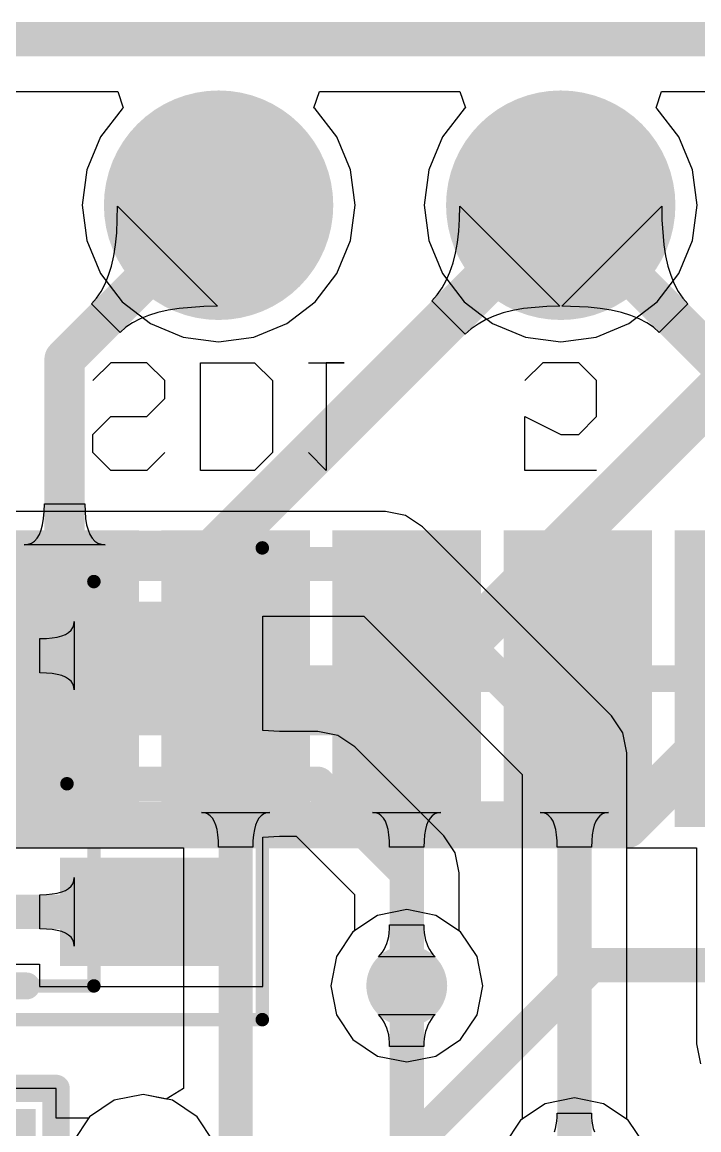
# Model space of a CAD drawing. Header units: millimetres. Extents: x 2.44 to 5.37, y 2.91 to 4.14.
# Drawn here: x 4.2526 to 4.4504, y 3.6799 to 4.0035 of the extents above; entities that cross this region are included whole.
import ezdxf

# ---------------------------------------------------------------- set-up
doc = ezdxf.new("R2010")
doc.units = ezdxf.units.MM
doc.header["$MEASUREMENT"] = 0
for name, color, linetype in [('BottomLayer', 5, 'Continuous'), ('BottomOverlay', 54, 'Continuous'), ('BottomPaste', 16, 'Continuous'), ('BottomSolder', 6, 'Continuous'), ('KeepOutLayer', 6, 'Continuous'), ('Mechanical13', 56, 'Continuous'), ('Mechanical15', 56, 'Continuous'), ('MidLayer1', 16, 'Continuous'), ('MidLayer2', 76, 'Continuous'), ('MultiLayer', 9, 'Continuous'), ('PadHoleLayer', 156, 'Continuous'), ('TopLayer', 1, 'Continuous'), ('TopOverlay', 2, 'Continuous'), ('TopPaste', 8, 'Continuous'), ('TopSolder', 216, 'Continuous'), ('ViaHoleLayer', 16, 'Continuous')]:
    doc.layers.add(name, color=color, linetype=linetype)

# ---------------------------------------------------------------- blocks, each defined once
blk = doc.blocks.new('HDR1X12_19')
at = {"layer": 'BottomLayer', "const_width": 0.02953}
for points in [[(0.68524, 0, 1), (0.71476, 0, 1)], [(0.78524, 0, 1), (0.81476, 0, 1)]]:
    blk.add_lwpolyline(points, format="xyb", close=True, dxfattribs=at)
at = {"layer": 'BottomSolder', "const_width": 0.03353}
for points in [[(0.68324, 0, 1), (0.71676, 0, 1)], [(0.78324, 0, 1), (0.81676, 0, 1)]]:
    blk.add_lwpolyline(points, format="xyb", close=True, dxfattribs=at)
at = {"layer": 'MidLayer1', "const_width": 0.02953}
for points in [[(0.68524, 0, 1), (0.71476, 0, 1)], [(0.78524, 0, 1), (0.81476, 0, 1)]]:
    blk.add_lwpolyline(points, format="xyb", close=True, dxfattribs=at)
at = {"layer": 'MidLayer2', "const_width": 0.02953}
for points in [[(0.68524, 0, 1), (0.71476, 0, 1)], [(0.78524, 0, 1), (0.81476, 0, 1)]]:
    blk.add_lwpolyline(points, format="xyb", close=True, dxfattribs=at)
at = {"layer": 'MultiLayer', "const_width": 0.02953}
for points in [[(0.68524, 0, 1), (0.71476, 0, 1)], [(0.78524, 0, 1), (0.81476, 0, 1)]]:
    blk.add_lwpolyline(points, format="xyb", close=True, dxfattribs=at)
at = {"layer": 'PadHoleLayer', "const_width": 0.01772}
for points in [[(0.69114, 0, 1), (0.70886, 0, 1)], [(0.79114, 0, 1), (0.80886, 0, 1)]]:
    blk.add_lwpolyline(points, format="xyb", close=True, dxfattribs=at)
at = {"layer": 'TopLayer', "const_width": 0.02953}
for points in [[(0.68524, 0, 1), (0.71476, 0, 1)], [(0.78524, 0, 1), (0.81476, 0, 1)]]:
    blk.add_lwpolyline(points, format="xyb", close=True, dxfattribs=at)
at = {"layer": 'TopSolder', "const_width": 0.03353}
for points in [[(0.68324, 0, 1), (0.71676, 0, 1)], [(0.78324, 0, 1), (0.81676, 0, 1)]]:
    blk.add_lwpolyline(points, format="xyb", close=True, dxfattribs=at)
blk = doc.blocks.new('R0603_25')
at = {"layer": 'TopLayer'}
for points in [[(-0.0425, -0.015), (-0.0125, -0.015), (-0.0425, 0.015), (-0.0125, 0.015)], [(0.0125, -0.015), (0.0425, -0.015), (0.0125, 0.015), (0.0425, 0.015)]]:
    blk.add_solid(points, dxfattribs=at)
at = {"layer": 'TopOverlay', "const_width": 0.008}
for points in [[(-0.0525, 0.025), (0.0525, 0.025)], [(-0.0525, -0.025), (-0.0525, 0.025)], [(0.0525, -0.025), (0.0525, 0.025)], [(-0.0525, -0.025), (0.0525, -0.025)]]:
    blk.add_lwpolyline(points, dxfattribs=at)
at = {"layer": 'TopOverlay', "const_width": 0.004}
for points in [[(-0.0545, 0.025, 1), (-0.0505, 0.025, 1)], [(-0.0545, 0.025, 1), (-0.0505, 0.025, 1)], [(0.0505, 0.025, 1), (0.0545, 0.025, 1)], [(0.0505, 0.025, 1), (0.0545, 0.025, 1)], [(-0.0545, -0.025, 1), (-0.0505, -0.025, 1)], [(-0.0545, -0.025, 1), (-0.0505, -0.025, 1)], [(0.0505, -0.025, 1), (0.0545, -0.025, 1)], [(0.0505, -0.025, 1), (0.0545, -0.025, 1)]]:
    blk.add_lwpolyline(points, format="xyb", close=True, dxfattribs=at)
at = {"layer": 'TopPaste'}
for points in [[(-0.0425, -0.015), (-0.0125, -0.015), (-0.0425, 0.015), (-0.0125, 0.015)], [(0.0125, -0.015), (0.0425, -0.015), (0.0125, 0.015), (0.0425, 0.015)]]:
    blk.add_solid(points, dxfattribs=at)
at = {"layer": 'TopSolder'}
for points in [[(-0.0465, -0.019), (-0.0085, -0.019), (-0.0465, 0.019), (-0.0085, 0.019)], [(0.0085, -0.019), (0.0465, -0.019), (0.0085, 0.019), (0.0465, 0.019)]]:
    blk.add_solid(points, dxfattribs=at)
blk = doc.blocks.new('_8050_41')
at = {"layer": 'Mechanical13', "const_width": 0.00394}
for points in [[(0.03056, 0.05606), (-0.02456, 0.05606)], [(-0.02456, 0.05606), (-0.02456, -0.06206)], [(0.03056, 0.05606), (0.03056, -0.06206)], [(0.03056, -0.06206), (-0.02456, -0.06206)]]:
    blk.add_lwpolyline(points, dxfattribs=at)
at = {"layer": 'Mechanical13', "const_width": 0.00197}
for points in [[(-0.02554, 0.05606, 1), (-0.02357, 0.05606, 1)], [(-0.02554, 0.05606, 1), (-0.02357, 0.05606, 1)], [(0.02957, 0.05606, 1), (0.03154, 0.05606, 1)], [(0.02957, 0.05606, 1), (0.03154, 0.05606, 1)], [(-0.02554, -0.06206, 1), (-0.02357, -0.06206, 1)], [(-0.02554, -0.06206, 1), (-0.02357, -0.06206, 1)], [(0.02957, -0.06206, 1), (0.03154, -0.06206, 1)], [(0.02957, -0.06206, 1), (0.03154, -0.06206, 1)]]:
    blk.add_lwpolyline(points, format="xyb", close=True, dxfattribs=at)
at = {"layer": 'Mechanical15', "const_width": 0.00394}
for points in [[(0.07977, 0.0659), (-0.07377, 0.0659)], [(-0.07377, 0.0659), (-0.07377, -0.0719)], [(0.07977, 0.0659), (0.07977, -0.0719)], [(0.003, 0.01669), (0.003, -0.02269)], [(0.02269, -0.003), (-0.01668, -0.003)], [(0.07977, -0.0719), (-0.07377, -0.0719)]]:
    blk.add_lwpolyline(points, dxfattribs=at)
at = {"layer": 'Mechanical15', "const_width": 0.00197}
for points in [[(-0.07476, 0.0659, 1), (-0.07279, 0.0659, 1)], [(-0.07476, 0.0659, 1), (-0.07279, 0.0659, 1)], [(0.07879, 0.0659, 1), (0.08076, 0.0659, 1)], [(0.07879, 0.0659, 1), (0.08076, 0.0659, 1)], [(0.00202, 0.01669, 1), (0.00398, 0.01669, 1)], [(-0.01767, -0.003, 1), (-0.0157, -0.003, 1)], [(0.0217, -0.003, 1), (0.02367, -0.003, 1)], [(0.00202, -0.02269, 1), (0.00398, -0.02269, 1)], [(-0.07476, -0.0719, 1), (-0.07279, -0.0719, 1)], [(-0.07476, -0.0719, 1), (-0.07279, -0.0719, 1)], [(0.07879, -0.0719, 1), (0.08076, -0.0719, 1)], [(0.07879, -0.0719, 1), (0.08076, -0.0719, 1)]]:
    blk.add_lwpolyline(points, format="xyb", close=True, dxfattribs=at)
at = {"layer": 'TopLayer'}
for points in [[(-0.01865, 0.02259), (-0.01865, 0.04621), (-0.06393, 0.02259), (-0.06393, 0.04621)], [(0.06993, -0.01481), (0.06993, 0.00881), (0.02465, -0.01481), (0.02465, 0.00881)], [(-0.01865, -0.05221), (-0.01865, -0.02859), (-0.06393, -0.05221), (-0.06393, -0.02859)]]:
    blk.add_solid(points, dxfattribs=at)
at = {"layer": 'TopOverlay', "const_width": 0.00787}
for points in [[(0.03056, 0.05606), (-0.00487, 0.05606)], [(0.03056, 0.05606), (0.03056, 0.02456)], [(0.03056, -0.03056), (0.03056, -0.06206)], [(0.03056, -0.06206), (-0.00487, -0.06206)]]:
    blk.add_lwpolyline(points, dxfattribs=at)
at = {"layer": 'TopOverlay'}
for points, const_width in [([(-0.00684, 0.05606, 1), (-0.00291, 0.05606, 1)], 0.00394), ([(0.02859, 0.05606, 1), (0.03253, 0.05606, 1)], 0.00394), ([(0.02859, 0.05606, 1), (0.03253, 0.05606, 1)], 0.00394), ([(0.06107, 0.03046, 1), (0.05123, 0.03046, 1)], 0.00984), ([(0.04877, 0.03046, 1), (0.05369, 0.03046, 1)], 0.00492), ([(0.05861, 0.03046, 1), (0.06353, 0.03046, 1)], 0.00492), ([(0.02859, 0.02456, 1), (0.03253, 0.02456, 1)], 0.00394), ([(0.02859, -0.03056, 1), (0.03253, -0.03056, 1)], 0.00394), ([(-0.00684, -0.06206, 1), (-0.00291, -0.06206, 1)], 0.00394), ([(0.02859, -0.06206, 1), (0.03253, -0.06206, 1)], 0.00394), ([(0.02859, -0.06206, 1), (0.03253, -0.06206, 1)], 0.00394)]:
    blk.add_lwpolyline(points, format="xyb", close=True, dxfattribs=dict(at, const_width=const_width))
at = {"layer": 'TopPaste'}
for points in [[(-0.01865, 0.02259), (-0.01865, 0.04621), (-0.06393, 0.02259), (-0.06393, 0.04621)], [(0.06993, -0.01481), (0.06993, 0.00881), (0.02465, -0.01481), (0.02465, 0.00881)], [(-0.01865, -0.05221), (-0.01865, -0.02859), (-0.06393, -0.05221), (-0.06393, -0.02859)]]:
    blk.add_solid(points, dxfattribs=at)
at = {"layer": 'TopSolder'}
for points in [[(-0.01465, 0.01859), (-0.01465, 0.05021), (-0.06793, 0.01859), (-0.06793, 0.05021)], [(0.07393, -0.01881), (0.07393, 0.01281), (0.02065, -0.01881), (0.02065, 0.01281)], [(-0.01465, -0.05621), (-0.01465, -0.02459), (-0.06793, -0.05621), (-0.06793, -0.02459)]]:
    blk.add_solid(points, dxfattribs=at)
blk = doc.blocks.new('ESP32_WROVER_B_50')
at = {"layer": 'BottomLayer'}
for points in [[(0.66929, -0.11772), (0.74803, -0.11772), (0.66929, -0.08228), (0.74803, -0.08228)], [(0.66929, -0.16772), (0.74803, -0.16772), (0.66929, -0.13228), (0.74803, -0.13228)], [(0.66929, -0.21772), (0.74803, -0.21772), (0.66929, -0.18228), (0.74803, -0.18228)], [(0.66929, -0.26772), (0.74803, -0.26772), (0.66929, -0.23228), (0.74803, -0.23228)], [(0.66929, -0.31772), (0.74803, -0.31772), (0.66929, -0.28228), (0.74803, -0.28228)]]:
    blk.add_solid(points, dxfattribs=at)
at = {"layer": 'BottomOverlay', "const_width": 0.00787}
blk.add_lwpolyline([(0.70866, 0.04331), (0.70866, -1.19488)], dxfattribs=at)
at = {"layer": 'BottomPaste'}
for points in [[(0.66929, -0.11772), (0.74803, -0.11772), (0.66929, -0.08228), (0.74803, -0.08228)], [(0.66929, -0.16772), (0.74803, -0.16772), (0.66929, -0.13228), (0.74803, -0.13228)], [(0.66929, -0.21772), (0.74803, -0.21772), (0.66929, -0.18228), (0.74803, -0.18228)], [(0.66929, -0.26772), (0.74803, -0.26772), (0.66929, -0.23228), (0.74803, -0.23228)], [(0.66929, -0.31772), (0.74803, -0.31772), (0.66929, -0.28228), (0.74803, -0.28228)]]:
    blk.add_solid(points, dxfattribs=at)
at = {"layer": 'BottomSolder'}
for points in [[(0.66529, -0.12172), (0.75203, -0.12172), (0.66529, -0.07828), (0.75203, -0.07828)], [(0.66529, -0.17172), (0.75203, -0.17172), (0.66529, -0.12828), (0.75203, -0.12828)], [(0.66529, -0.22172), (0.75203, -0.22172), (0.66529, -0.17828), (0.75203, -0.17828)], [(0.66529, -0.27172), (0.75203, -0.27172), (0.66529, -0.22828), (0.75203, -0.22828)], [(0.66529, -0.32172), (0.75203, -0.32172), (0.66529, -0.27828), (0.75203, -0.27828)]]:
    blk.add_solid(points, dxfattribs=at)

msp = doc.modelspace()

# ---------------------------------------------------------------- linework, layer by layer
at = {"layer": 'BottomLayer'}
for p, q in [((4.28023, 3.94195), (4.28047, 3.9497)), ((4.28047, 3.9497), (4.3097, 3.92047)), ((4.4103, 3.92047), (4.43953, 3.9497)), ((4.43953, 3.9497), (4.43957, 3.9457)), ((4.43957, 3.9457), (4.44013, 3.93846)), ((4.27987, 3.93846), (4.28023, 3.94195)), ((4.27935, 3.93522), (4.27987, 3.93846)), ((4.44013, 3.93846), (4.44065, 3.93522)), ((4.27867, 3.93224), (4.27935, 3.93522)), ((4.44065, 3.93522), (4.44133, 3.93224)), ((4.27782, 3.92952), (4.27867, 3.93224)), ((4.44133, 3.93224), (4.44218, 3.92952)), ((4.27682, 3.92705), (4.27782, 3.92952)), ((4.44218, 3.92952), (4.44318, 3.92705)), ((4.27565, 3.92484), (4.27682, 3.92705)), ((4.44318, 3.92705), (4.44435, 3.92484)), ((4.27284, 3.92119), (4.27433, 3.92289)), ((4.27433, 3.92289), (4.27565, 3.92484)), ((4.44435, 3.92484), (4.44567, 3.92289)), ((4.44567, 3.92289), (4.44716, 3.92119)), ((4.28119, 3.91284), (4.27284, 3.92119)), ((4.29224, 3.91867), (4.28952, 3.91782)), ((4.29522, 3.91935), (4.29224, 3.91867)), ((4.29846, 3.91987), (4.29522, 3.91935)), ((4.3057, 3.92043), (4.29846, 3.91987)), ((4.3097, 3.92047), (4.3057, 3.92043)), ((4.41805, 3.92023), (4.4103, 3.92047)), ((4.42154, 3.91987), (4.41805, 3.92023)), ((4.42478, 3.91935), (4.42154, 3.91987)), ((4.42776, 3.91867), (4.42478, 3.91935)), ((4.43048, 3.91782), (4.42776, 3.91867)), ((4.44716, 3.92119), (4.43881, 3.91284)), ((4.28484, 3.91565), (4.28289, 3.91433)), ((4.28705, 3.91682), (4.28484, 3.91565)), ((4.28952, 3.91782), (4.28705, 3.91682)), ((4.43295, 3.91682), (4.43048, 3.91782)), ((4.43516, 3.91565), (4.43295, 3.91682)), ((4.43711, 3.91433), (4.43516, 3.91565)), ((4.28289, 3.91433), (4.28119, 3.91284)), ((4.43881, 3.91284), (4.43711, 3.91433)), ((4.25886, 3.85847), (4.25904, 3.86049)), ((4.25904, 3.86049), (4.25909, 3.86276)), ((4.25909, 3.86276), (4.27091, 3.86276)), ((4.27091, 3.86276), (4.27096, 3.86049)), ((4.27096, 3.86049), (4.27114, 3.85847)), ((4.25856, 3.85668), (4.25886, 3.85847)), ((4.27114, 3.85847), (4.27144, 3.85668)), ((4.25697, 3.85274), (4.25762, 3.85381)), ((4.25762, 3.85381), (4.25815, 3.85513)), ((4.25815, 3.85513), (4.25856, 3.85668)), ((4.27144, 3.85668), (4.27185, 3.85513)), ((4.27185, 3.85513), (4.27238, 3.85381)), ((4.27238, 3.85381), (4.27303, 3.85274)), ((4.25319, 3.85083), (4.25431, 3.85095)), ((4.27681, 3.85083), (4.25319, 3.85083)), ((4.25431, 3.85095), (4.25532, 3.85131)), ((4.25532, 3.85131), (4.2562, 3.8519)), ((4.2562, 3.8519), (4.25697, 3.85274)), ((4.27303, 3.85274), (4.2738, 3.8519)), ((4.2738, 3.8519), (4.27468, 3.85131)), ((4.27468, 3.85131), (4.27569, 3.85095)), ((4.27569, 3.85095), (4.27681, 3.85083)), ((4.30595, 3.77247), (4.305, 3.77257)), ((4.305, 3.77257), (4.325, 3.77257)), ((4.3068, 3.77217), (4.30595, 3.77247)), ((4.30755, 3.77166), (4.3068, 3.77217)), ((4.3082, 3.77095), (4.30755, 3.77166)), ((4.30875, 3.77004), (4.3082, 3.77095)), ((4.3092, 3.76893), (4.30875, 3.77004)), ((4.32125, 3.77004), (4.3208, 3.76893)), ((4.3218, 3.77095), (4.32125, 3.77004)), ((4.32245, 3.77166), (4.3218, 3.77095)), ((4.3232, 3.77217), (4.32245, 3.77166)), ((4.32405, 3.77247), (4.3232, 3.77217)), ((4.325, 3.77257), (4.32405, 3.77247)), ((4.35595, 3.77247), (4.355, 3.77257)), ((4.355, 3.77257), (4.375, 3.77257)), ((4.3568, 3.77217), (4.35595, 3.77247)), ((4.35755, 3.77166), (4.3568, 3.77217)), ((4.3582, 3.77095), (4.35755, 3.77166)), ((4.35875, 3.77004), (4.3582, 3.77095)), ((4.3592, 3.76893), (4.35875, 3.77004)), ((4.37125, 3.77004), (4.3708, 3.76893)), ((4.3718, 3.77095), (4.37125, 3.77004)), ((4.37245, 3.77166), (4.3718, 3.77095)), ((4.3732, 3.77217), (4.37245, 3.77166)), ((4.37405, 3.77247), (4.3732, 3.77217)), ((4.375, 3.77257), (4.37405, 3.77247)), ((4.40495, 3.77247), (4.404, 3.77257)), ((4.404, 3.77257), (4.424, 3.77257)), ((4.4058, 3.77217), (4.40495, 3.77247)), ((4.40655, 3.77166), (4.4058, 3.77217)), ((4.4072, 3.77095), (4.40655, 3.77166)), ((4.40775, 3.77004), (4.4072, 3.77095)), ((4.4082, 3.76893), (4.40775, 3.77004)), ((4.42025, 3.77004), (4.4198, 3.76893)), ((4.4208, 3.77095), (4.42025, 3.77004)), ((4.42145, 3.77166), (4.4208, 3.77095)), ((4.4222, 3.77217), (4.42145, 3.77166)), ((4.42305, 3.77247), (4.4222, 3.77217)), ((4.424, 3.77257), (4.42305, 3.77247)), ((4.30955, 3.76761), (4.3092, 3.76893)), ((4.3098, 3.76609), (4.30955, 3.76761)), ((4.32045, 3.76761), (4.3202, 3.76609)), ((4.3208, 3.76893), (4.32045, 3.76761)), ((4.35955, 3.76761), (4.3592, 3.76893)), ((4.3598, 3.76609), (4.35955, 3.76761)), ((4.37045, 3.76761), (4.3702, 3.76609)), ((4.3708, 3.76893), (4.37045, 3.76761)), ((4.40855, 3.76761), (4.4082, 3.76893)), ((4.4088, 3.76609), (4.40855, 3.76761)), ((4.41945, 3.76761), (4.4192, 3.76609)), ((4.4198, 3.76893), (4.41945, 3.76761)), ((4.30995, 3.76437), (4.3098, 3.76609)), ((4.31, 3.76245), (4.30995, 3.76437)), ((4.32005, 3.76437), (4.32, 3.76245)), ((4.3202, 3.76609), (4.32005, 3.76437)), ((4.35995, 3.76437), (4.3598, 3.76609)), ((4.36, 3.76245), (4.35995, 3.76437)), ((4.37005, 3.76437), (4.37, 3.76245)), ((4.3702, 3.76609), (4.37005, 3.76437)), ((4.40895, 3.76437), (4.4088, 3.76609)), ((4.409, 3.76245), (4.40895, 3.76437)), ((4.41905, 3.76437), (4.419, 3.76245)), ((4.4192, 3.76609), (4.41905, 3.76437)), ((4.13728, 3.76233), (4.29971, 3.76233)), ((4.29971, 3.76233), (4.29971, 3.69197)), ((4.32, 3.76245), (4.31, 3.76245)), ((4.37, 3.76245), (4.36, 3.76245)), ((4.419, 3.76245), (4.409, 3.76245)), ((4.42929, 3.68343), (4.42929, 3.76233)), ((4.42929, 3.76233), (4.44971, 3.76233)), ((4.44971, 3.76233), (4.44971, 3.705)), ((4.35971, 3.73636), (4.35987, 3.73745)), ((4.35987, 3.73745), (4.35997, 3.73859)), ((4.35997, 3.73859), (4.36, 3.73979)), ((4.36, 3.73979), (4.37, 3.73979)), ((4.37, 3.73979), (4.37003, 3.73859)), ((4.37003, 3.73859), (4.37013, 3.73745)), ((4.37013, 3.73745), (4.37029, 3.73636)), ((4.35882, 3.73347), (4.35918, 3.73437)), ((4.35918, 3.73437), (4.35948, 3.73534)), ((4.35948, 3.73534), (4.35971, 3.73636)), ((4.37029, 3.73636), (4.37052, 3.73534)), ((4.37052, 3.73534), (4.37082, 3.73437)), ((4.37082, 3.73437), (4.37118, 3.73347)), ((4.35673, 3.73043), (4.35735, 3.7311)), ((4.35735, 3.7311), (4.35791, 3.73183)), ((4.35791, 3.73183), (4.3584, 3.73262)), ((4.3584, 3.73262), (4.35882, 3.73347)), ((4.37118, 3.73347), (4.3716, 3.73262)), ((4.3716, 3.73262), (4.37209, 3.73183)), ((4.37209, 3.73183), (4.37265, 3.7311)), ((4.37265, 3.7311), (4.37327, 3.73043)), ((4.37327, 3.73043), (4.35673, 3.73043)), ((4.35735, 3.7129), (4.35673, 3.71357)), ((4.35673, 3.71357), (4.37327, 3.71357)), ((4.35791, 3.71217), (4.35735, 3.7129)), ((4.3584, 3.71138), (4.35791, 3.71217)), ((4.35882, 3.71053), (4.3584, 3.71138)), ((4.3716, 3.71138), (4.37118, 3.71053)), ((4.37209, 3.71217), (4.3716, 3.71138)), ((4.37265, 3.7129), (4.37209, 3.71217)), ((4.37327, 3.71357), (4.37265, 3.7129)), ((4.35918, 3.70963), (4.35882, 3.71053)), ((4.35948, 3.70866), (4.35918, 3.70963)), ((4.35971, 3.70764), (4.35948, 3.70866)), ((4.37052, 3.70866), (4.37029, 3.70764)), ((4.37082, 3.70963), (4.37052, 3.70866)), ((4.37118, 3.71053), (4.37082, 3.70963)), ((4.35987, 3.70655), (4.35971, 3.70764)), ((4.35997, 3.70541), (4.35987, 3.70655)), ((4.36, 3.70421), (4.35997, 3.70541)), ((4.37003, 3.70541), (4.37, 3.70421)), ((4.37013, 3.70655), (4.37003, 3.70541)), ((4.37029, 3.70764), (4.37013, 3.70655)), ((4.44971, 3.705), (4.45087, 3.69915)), ((4.37, 3.70421), (4.36, 3.70421)), ((4.29971, 3.69197), (4.29471, 3.6889)), ((4.288, 3.69024), (4.27949, 3.68855)), ((4.29471, 3.6889), (4.288, 3.69024)), ((4.27949, 3.68855), (4.27228, 3.68372)), ((4.27228, 3.68372), (4.26745, 3.67651)), ((4.40871, 3.68136), (4.40887, 3.68245)), ((4.40887, 3.68245), (4.40897, 3.68359)), ((4.40897, 3.68359), (4.409, 3.68479)), ((4.409, 3.68479), (4.419, 3.68479)), ((4.419, 3.68479), (4.41903, 3.68359)), ((4.41903, 3.68359), (4.41913, 3.68245)), ((4.41913, 3.68245), (4.41929, 3.68136)), ((4.42932, 3.68324), (4.42929, 3.68343)), ((4.42939, 3.68295), (4.42932, 3.68324)), ((4.42972, 3.68272), (4.42939, 3.68295)), ((4.43455, 3.67551), (4.42972, 3.68272)), ((4.40818, 3.67937), (4.40848, 3.68034)), ((4.40848, 3.68034), (4.40871, 3.68136)), ((4.41929, 3.68136), (4.41952, 3.68034)), ((4.41952, 3.68034), (4.41982, 3.67937))]:
    msp.add_line(p, q, dxfattribs=at)
for points, const_width in [([(4.265, 3.905), (4.31, 3.95)], 0.01181), ([(4.41, 3.95), (4.49, 3.87)], 0.01181), ([(4.265, 3.8117), (4.265, 3.905)], 0.01181), ([(4.315, 3.608), (4.315, 3.8117)], 0.01), ([(4.365, 3.722), (4.365, 3.8117)], 0.01), ([(4.413, 3.8097), (4.415, 3.8117)], 0.01), ([(4.413, 3.8097), (4.414, 3.8087)], 0.01), ([(4.414, 3.667), (4.414, 3.8087)], 0.01), ([(4.365, 3.662), (4.365, 3.722)], 0.01)]:
    msp.add_lwpolyline(points, dxfattribs=dict(at, const_width=const_width))
for points, const_width in [([(4.30705, 3.95, 1), (4.31295, 3.95, 1)], 0.00591), ([(4.40705, 3.95, 1), (4.41295, 3.95, 1)], 0.00591), ([(4.26205, 3.905, 1), (4.26795, 3.905, 1)], 0.00591), ([(4.26205, 3.905, 1), (4.26795, 3.905, 1)], 0.00591), ([(4.26205, 3.8117, 1), (4.26795, 3.8117, 1)], 0.00591), ([(4.3125, 3.8117, 1), (4.3175, 3.8117, 1)], 0.005), ([(4.3625, 3.8117, 1), (4.3675, 3.8117, 1)], 0.005), ([(4.4125, 3.8117, 1), (4.4175, 3.8117, 1)], 0.005), ([(4.4105, 3.8097, 1), (4.4155, 3.8097, 1)], 0.005), ([(4.4105, 3.8097, 1), (4.4155, 3.8097, 1)], 0.005), ([(4.4115, 3.8087, 1), (4.4165, 3.8087, 1)], 0.005), ([(4.4115, 3.8087, 1), (4.4165, 3.8087, 1)], 0.005), ([(4.35909, 3.722, 1), (4.37091, 3.722, 1)], 0.01181), ([(4.3625, 3.722, 1), (4.3675, 3.722, 1)], 0.005), ([(4.3625, 3.722, 1), (4.3675, 3.722, 1)], 0.005)]:
    msp.add_lwpolyline(points, format="xyb", close=True, dxfattribs=dict(at, const_width=const_width))
at = {"layer": 'BottomOverlay'}
for p, q in [((4.27851, 3.904), (4.27327, 3.89875)), ((4.28901, 3.904), (4.27851, 3.904)), ((4.29426, 3.89875), (4.28901, 3.904)), ((4.30475, 3.87251), (4.30475, 3.904)), ((4.30475, 3.904), (4.3205, 3.904)), ((4.3205, 3.904), (4.32574, 3.89875)), ((4.33624, 3.904), (4.34673, 3.904)), ((4.34673, 3.904), (4.34149, 3.904)), ((4.34149, 3.904), (4.34149, 3.87251)), ((4.40475, 3.904), (4.3995, 3.89875)), ((4.41525, 3.904), (4.40475, 3.904)), ((4.4205, 3.89875), (4.41525, 3.904)), ((4.29426, 3.8935), (4.29426, 3.89875)), ((4.32574, 3.89875), (4.32574, 3.87776)), ((4.4205, 3.88826), (4.4205, 3.89875)), ((4.28901, 3.88826), (4.29426, 3.8935)), ((4.27327, 3.88301), (4.27851, 3.88826)), ((4.27851, 3.88826), (4.28901, 3.88826)), ((4.3995, 3.87251), (4.3995, 3.88826)), ((4.3995, 3.88826), (4.41, 3.88301)), ((4.41525, 3.88301), (4.4205, 3.88826)), ((4.27327, 3.87776), (4.27327, 3.88301)), ((4.41, 3.88301), (4.41525, 3.88301)), ((4.27851, 3.87251), (4.27327, 3.87776)), ((4.29426, 3.87776), (4.28901, 3.87251)), ((4.32574, 3.87776), (4.3205, 3.87251)), ((4.34149, 3.87251), (4.33624, 3.87776)), ((4.28901, 3.87251), (4.27851, 3.87251)), ((4.3205, 3.87251), (4.30475, 3.87251)), ((4.4205, 3.87251), (4.3995, 3.87251))]:
    msp.add_line(p, q, dxfattribs=at)
at = {"layer": 'KeepOutLayer', "const_width": 0.01}
msp.add_lwpolyline([(3.68182, 3.99848), (5.27557, 3.99848)], dxfattribs=at)
at = {"layer": 'MidLayer1'}
for p, q in [((4.23947, 3.98318), (4.28053, 3.98318)), ((4.28053, 3.98318), (4.28214, 3.97845)), ((4.33786, 3.97845), (4.33947, 3.98318)), ((4.33947, 3.98318), (4.38053, 3.98318)), ((4.38053, 3.98318), (4.38214, 3.97845)), ((4.43786, 3.97845), (4.43947, 3.98318)), ((4.43947, 3.98318), (4.48053, 3.98318)), ((4.28181, 3.97819), (4.27547, 3.96993)), ((4.28214, 3.97845), (4.28181, 3.97819)), ((4.33819, 3.97819), (4.33786, 3.97845)), ((4.34453, 3.96993), (4.33819, 3.97819)), ((4.38181, 3.97819), (4.37547, 3.96993)), ((4.38214, 3.97845), (4.38181, 3.97819)), ((4.43819, 3.97819), (4.43786, 3.97845)), ((4.44453, 3.96993), (4.43819, 3.97819)), ((4.27547, 3.96993), (4.27149, 3.96032)), ((4.34851, 3.96032), (4.34453, 3.96993)), ((4.37547, 3.96993), (4.37149, 3.96032)), ((4.44851, 3.96032), (4.44453, 3.96993)), ((4.27149, 3.96032), (4.27013, 3.95)), ((4.34987, 3.95), (4.34851, 3.96032)), ((4.37149, 3.96032), (4.37013, 3.95)), ((4.44987, 3.95), (4.44851, 3.96032)), ((4.27013, 3.95), (4.27149, 3.93968)), ((4.34851, 3.93968), (4.34987, 3.95)), ((4.37013, 3.95), (4.37149, 3.93968)), ((4.44851, 3.93968), (4.44987, 3.95)), ((4.27149, 3.93968), (4.27547, 3.93007)), ((4.34453, 3.93007), (4.34851, 3.93968)), ((4.37149, 3.93968), (4.37547, 3.93007)), ((4.44453, 3.93007), (4.44851, 3.93968)), ((4.27547, 3.93007), (4.28181, 3.92181)), ((4.33819, 3.92181), (4.34453, 3.93007)), ((4.37547, 3.93007), (4.38181, 3.92181)), ((4.43819, 3.92181), (4.44453, 3.93007)), ((4.28181, 3.92181), (4.29007, 3.91547)), ((4.32993, 3.91547), (4.33819, 3.92181)), ((4.38181, 3.92181), (4.39007, 3.91547)), ((4.42993, 3.91547), (4.43819, 3.92181)), ((4.29007, 3.91547), (4.29968, 3.91149)), ((4.32032, 3.91149), (4.32993, 3.91547)), ((4.39007, 3.91547), (4.39968, 3.91149)), ((4.42032, 3.91149), (4.42993, 3.91547)), ((4.29968, 3.91149), (4.31, 3.91013)), ((4.31, 3.91013), (4.32032, 3.91149)), ((4.39968, 3.91149), (4.41, 3.91013)), ((4.41, 3.91013), (4.42032, 3.91149)), ((4.365, 3.74424), (4.35649, 3.74255)), ((4.37351, 3.74255), (4.365, 3.74424)), ((4.35649, 3.74255), (4.34928, 3.73772)), ((4.38072, 3.73772), (4.37351, 3.74255)), ((4.34928, 3.73772), (4.34445, 3.73051)), ((4.38555, 3.73051), (4.38072, 3.73772)), ((4.34445, 3.73051), (4.34276, 3.722)), ((4.38724, 3.722), (4.38555, 3.73051)), ((4.34276, 3.722), (4.34445, 3.71349)), ((4.38555, 3.71349), (4.38724, 3.722)), ((4.34445, 3.71349), (4.34928, 3.70628)), ((4.38072, 3.70628), (4.38555, 3.71349)), ((4.34928, 3.70628), (4.35649, 3.70145)), ((4.37351, 3.70145), (4.38072, 3.70628)), ((4.35649, 3.70145), (4.365, 3.69976)), ((4.365, 3.69976), (4.37351, 3.70145)), ((4.288, 3.69024), (4.27949, 3.68855)), ((4.29651, 3.68855), (4.288, 3.69024)), ((4.414, 3.68924), (4.40549, 3.68755)), ((4.42251, 3.68755), (4.414, 3.68924)), ((4.27949, 3.68855), (4.27228, 3.68372)), ((4.30372, 3.68372), (4.29651, 3.68855)), ((4.40549, 3.68755), (4.39828, 3.68272)), ((4.42972, 3.68272), (4.42251, 3.68755)), ((4.27228, 3.68372), (4.26745, 3.67651)), ((4.30855, 3.67651), (4.30372, 3.68372)), ((4.39828, 3.68272), (4.39345, 3.67551)), ((4.43455, 3.67551), (4.42972, 3.68272))]:
    msp.add_line(p, q, dxfattribs=at)
at = {"layer": 'MidLayer1', "const_width": 0.01181}
msp.add_lwpolyline([(4.35909, 3.722, 1), (4.37091, 3.722, 1)], format="xyb", close=True, dxfattribs=at)
at = {"layer": 'MidLayer2'}
for p, q in [((4.38043, 3.94596), (4.38047, 3.9497)), ((4.38047, 3.9497), (4.4097, 3.92047)), ((4.38021, 3.94242), (4.38043, 3.94596)), ((4.37982, 3.93911), (4.38021, 3.94242)), ((4.37926, 3.93602), (4.37982, 3.93911)), ((4.37853, 3.93314), (4.37926, 3.93602)), ((4.37762, 3.93048), (4.37853, 3.93314)), ((4.37655, 3.92805), (4.37762, 3.93048)), ((4.37389, 3.92382), (4.3753, 3.92583)), ((4.3753, 3.92583), (4.37655, 3.92805)), ((4.3723, 3.92204), (4.37389, 3.92382)), ((4.38204, 3.9123), (4.3723, 3.92204)), ((4.39314, 3.91853), (4.39048, 3.91762)), ((4.39602, 3.91926), (4.39314, 3.91853)), ((4.39911, 3.91982), (4.39602, 3.91926)), ((4.40596, 3.92043), (4.39911, 3.91982)), ((4.4097, 3.92047), (4.40596, 3.92043)), ((4.38583, 3.9153), (4.38382, 3.91389)), ((4.38805, 3.91655), (4.38583, 3.9153)), ((4.39048, 3.91762), (4.38805, 3.91655)), ((4.38382, 3.91389), (4.38204, 3.9123))]:
    msp.add_line(p, q, dxfattribs=at)
for points, const_width in [([(4.308, 3.848), (4.41, 3.95)], 0.01378), ([(4.362, 3.802), (4.51, 3.95)], 0.01378), ([(4.429, 3.769), (4.61, 3.95)], 0.01378), ([(3.48261, 3.848), (4.308, 3.848)], 0.01378), ([(3.53503, 3.802), (4.362, 3.802)], 0.01378), ([(3.60046, 3.769), (4.429, 3.769)], 0.01378), ([(4.35896, 3.668), (4.41896, 3.728)], 0.01), ([(4.41896, 3.728), (4.865, 3.728)], 0.01)]:
    msp.add_lwpolyline(points, dxfattribs=dict(at, const_width=const_width))
for points, const_width in [([(4.40656, 3.95, 1), (4.41344, 3.95, 1)], 0.00689), ([(4.30456, 3.848, 1), (4.31144, 3.848, 1)], 0.00689), ([(4.30456, 3.848, 1), (4.31144, 3.848, 1)], 0.00689), ([(4.35856, 3.802, 1), (4.36544, 3.802, 1)], 0.00689), ([(4.35856, 3.802, 1), (4.36544, 3.802, 1)], 0.00689), ([(4.42556, 3.769, 1), (4.43244, 3.769, 1)], 0.00689), ([(4.42556, 3.769, 1), (4.43244, 3.769, 1)], 0.00689), ([(4.35909, 3.722, 1), (4.37091, 3.722, 1)], 0.01181), ([(4.41646, 3.728, 1), (4.42146, 3.728, 1)], 0.005), ([(4.41646, 3.728, 1), (4.42146, 3.728, 1)], 0.005)]:
    msp.add_lwpolyline(points, format="xyb", close=True, dxfattribs=dict(at, const_width=const_width))
at = {"layer": 'MultiLayer', "const_width": 0.01181}
msp.add_lwpolyline([(4.35909, 3.722, 1), (4.37091, 3.722, 1)], format="xyb", close=True, dxfattribs=at)
at = {"layer": 'TopLayer'}
for p, q in [((4.23947, 3.98318), (4.28053, 3.98318)), ((4.28053, 3.98318), (4.28214, 3.97845)), ((4.33786, 3.97845), (4.33947, 3.98318)), ((4.33947, 3.98318), (4.38053, 3.98318)), ((4.38053, 3.98318), (4.38214, 3.97845)), ((4.43786, 3.97845), (4.43947, 3.98318)), ((4.43947, 3.98318), (4.48053, 3.98318)), ((4.28181, 3.97819), (4.27547, 3.96993)), ((4.28214, 3.97845), (4.28181, 3.97819)), ((4.33819, 3.97819), (4.33786, 3.97845)), ((4.34453, 3.96993), (4.33819, 3.97819)), ((4.38181, 3.97819), (4.37547, 3.96993)), ((4.38214, 3.97845), (4.38181, 3.97819)), ((4.43819, 3.97819), (4.43786, 3.97845)), ((4.44453, 3.96993), (4.43819, 3.97819)), ((4.27547, 3.96993), (4.27149, 3.96032)), ((4.34851, 3.96032), (4.34453, 3.96993)), ((4.37547, 3.96993), (4.37149, 3.96032)), ((4.44851, 3.96032), (4.44453, 3.96993)), ((4.27149, 3.96032), (4.27013, 3.95)), ((4.34987, 3.95), (4.34851, 3.96032)), ((4.37149, 3.96032), (4.37013, 3.95)), ((4.44987, 3.95), (4.44851, 3.96032)), ((4.27013, 3.95), (4.27149, 3.93968)), ((4.34851, 3.93968), (4.34987, 3.95)), ((4.37013, 3.95), (4.37149, 3.93968)), ((4.44851, 3.93968), (4.44987, 3.95)), ((4.27149, 3.93968), (4.27547, 3.93007)), ((4.34453, 3.93007), (4.34851, 3.93968)), ((4.37149, 3.93968), (4.37547, 3.93007)), ((4.44453, 3.93007), (4.44851, 3.93968)), ((4.27547, 3.93007), (4.28181, 3.92181)), ((4.33819, 3.92181), (4.34453, 3.93007)), ((4.37547, 3.93007), (4.38181, 3.92181)), ((4.43819, 3.92181), (4.44453, 3.93007)), ((4.28181, 3.92181), (4.29007, 3.91547)), ((4.32993, 3.91547), (4.33819, 3.92181)), ((4.38181, 3.92181), (4.39007, 3.91547)), ((4.42993, 3.91547), (4.43819, 3.92181)), ((4.29007, 3.91547), (4.29968, 3.91149)), ((4.32032, 3.91149), (4.32993, 3.91547)), ((4.39007, 3.91547), (4.39968, 3.91149)), ((4.42032, 3.91149), (4.42993, 3.91547)), ((4.29968, 3.91149), (4.31, 3.91013)), ((4.31, 3.91013), (4.32032, 3.91149)), ((4.39968, 3.91149), (4.41, 3.91013)), ((4.41, 3.91013), (4.42032, 3.91149)), ((4.35879, 3.86051), (4.1145, 3.86051)), ((4.36464, 3.85934), (4.35879, 3.86051)), ((4.3696, 3.85603), (4.36464, 3.85934)), ((4.42481, 3.80081), (4.3696, 3.85603)), ((4.26767, 3.82745), (4.26777, 3.8284)), ((4.26777, 3.8284), (4.26777, 3.8084)), ((4.32293, 3.80129), (4.32293, 3.82992)), ((4.32293, 3.82992), (4.35245, 3.82992)), ((4.35245, 3.82992), (4.39871, 3.78367)), ((4.26417, 3.8242), (4.26527, 3.82465)), ((4.26527, 3.82465), (4.26617, 3.8252)), ((4.26617, 3.8252), (4.26687, 3.82585)), ((4.26687, 3.82585), (4.26737, 3.8266)), ((4.26737, 3.8266), (4.26767, 3.82745)), ((4.25777, 3.8234), (4.25967, 3.82345)), ((4.25777, 3.8134), (4.25777, 3.8234)), ((4.25967, 3.82345), (4.26137, 3.8236)), ((4.26137, 3.8236), (4.26287, 3.82385)), ((4.26287, 3.82385), (4.26417, 3.8242)), ((4.25967, 3.81335), (4.25777, 3.8134)), ((4.26137, 3.8132), (4.25967, 3.81335)), ((4.26287, 3.81295), (4.26137, 3.8132)), ((4.26417, 3.8126), (4.26287, 3.81295)), ((4.26527, 3.81215), (4.26417, 3.8126)), ((4.26617, 3.8116), (4.26527, 3.81215)), ((4.26687, 3.81095), (4.26617, 3.8116)), ((4.26737, 3.8102), (4.26687, 3.81095)), ((4.26767, 3.80935), (4.26737, 3.8102)), ((4.26777, 3.8084), (4.26767, 3.80935)), ((4.32293, 3.79659), (4.32293, 3.80129)), ((4.42813, 3.79585), (4.42481, 3.80081)), ((4.32781, 3.79629), (4.32293, 3.79659)), ((4.339, 3.79629), (4.32781, 3.79629)), ((4.34485, 3.79513), (4.339, 3.79629)), ((4.42929, 3.79), (4.42813, 3.79585)), ((4.34981, 3.79181), (4.34485, 3.79513)), ((4.37581, 3.76581), (4.34981, 3.79181)), ((4.42929, 3.68343), (4.42929, 3.79)), ((4.39871, 3.78367), (4.39871, 3.68343)), ((4.32293, 3.76541), (4.32781, 3.76571)), ((4.32293, 3.72179), (4.32293, 3.76541)), ((4.32781, 3.76571), (4.33267, 3.76571)), ((4.33267, 3.76571), (4.34971, 3.74866)), ((4.37913, 3.76085), (4.37581, 3.76581)), ((4.38029, 3.755), (4.37913, 3.76085)), ((4.26767, 3.75265), (4.26777, 3.7536)), ((4.26777, 3.7536), (4.26777, 3.7336)), ((4.38029, 3.73843), (4.38029, 3.755)), ((4.26527, 3.74985), (4.26617, 3.7504)), ((4.26617, 3.7504), (4.26687, 3.75105)), ((4.26687, 3.75105), (4.26737, 3.7518)), ((4.26737, 3.7518), (4.26767, 3.75265)), ((4.25777, 3.7486), (4.25967, 3.74865)), ((4.25777, 3.7386), (4.25777, 3.7486)), ((4.25967, 3.74865), (4.26137, 3.7488)), ((4.26137, 3.7488), (4.26287, 3.74905)), ((4.26287, 3.74905), (4.26417, 3.7494)), ((4.26417, 3.7494), (4.26527, 3.74985)), ((4.34971, 3.74866), (4.34971, 3.73843)), ((4.25967, 3.73855), (4.25777, 3.7386)), ((4.26137, 3.7384), (4.25967, 3.73855)), ((4.26287, 3.73815), (4.26137, 3.7384)), ((4.26417, 3.7378), (4.26287, 3.73815)), ((4.26527, 3.73735), (4.26417, 3.7378)), ((4.26617, 3.7368), (4.26527, 3.73735)), ((4.34928, 3.73772), (4.34445, 3.73051)), ((4.34961, 3.73795), (4.34928, 3.73772)), ((4.34968, 3.73824), (4.34961, 3.73795)), ((4.34971, 3.73843), (4.34968, 3.73824)), ((4.35971, 3.73636), (4.35987, 3.73745)), ((4.35987, 3.73745), (4.35997, 3.73859)), ((4.35997, 3.73859), (4.36, 3.73979)), ((4.36, 3.73979), (4.37, 3.73979)), ((4.37, 3.73979), (4.37003, 3.73859)), ((4.37003, 3.73859), (4.37013, 3.73745)), ((4.37013, 3.73745), (4.37029, 3.73636)), ((4.38032, 3.73824), (4.38029, 3.73843)), ((4.38039, 3.73795), (4.38032, 3.73824)), ((4.38072, 3.73772), (4.38039, 3.73795)), ((4.38555, 3.73051), (4.38072, 3.73772)), ((4.26687, 3.73615), (4.26617, 3.7368)), ((4.26737, 3.7354), (4.26687, 3.73615)), ((4.26767, 3.73455), (4.26737, 3.7354)), ((4.26777, 3.7336), (4.26767, 3.73455)), ((4.35882, 3.73347), (4.35918, 3.73437)), ((4.35918, 3.73437), (4.35948, 3.73534)), ((4.35948, 3.73534), (4.35971, 3.73636)), ((4.37029, 3.73636), (4.37052, 3.73534)), ((4.37052, 3.73534), (4.37082, 3.73437)), ((4.37082, 3.73437), (4.37118, 3.73347)), ((4.35673, 3.73043), (4.35735, 3.7311)), ((4.35735, 3.7311), (4.35791, 3.73183)), ((4.35791, 3.73183), (4.3584, 3.73262)), ((4.3584, 3.73262), (4.35882, 3.73347)), ((4.37118, 3.73347), (4.3716, 3.73262)), ((4.3716, 3.73262), (4.37209, 3.73183)), ((4.37209, 3.73183), (4.37265, 3.7311)), ((4.37265, 3.7311), (4.37327, 3.73043)), ((4.21893, 3.7283), (4.25765, 3.7283)), ((4.25765, 3.7283), (4.25765, 3.72179)), ((4.34445, 3.73051), (4.34276, 3.722)), ((4.37327, 3.73043), (4.35673, 3.73043)), ((4.38724, 3.722), (4.38555, 3.73051)), ((4.25765, 3.72179), (4.32293, 3.72179)), ((4.34276, 3.722), (4.34445, 3.71349)), ((4.38555, 3.71349), (4.38724, 3.722)), ((4.34445, 3.71349), (4.34928, 3.70628)), ((4.38072, 3.70628), (4.38555, 3.71349)), ((4.34928, 3.70628), (4.35649, 3.70145)), ((4.37351, 3.70145), (4.38072, 3.70628)), ((4.35649, 3.70145), (4.365, 3.69976)), ((4.365, 3.69976), (4.37351, 3.70145)), ((4.2625, 3.692), (4.2125, 3.692)), ((4.2625, 3.68329), (4.2625, 3.692)), ((4.288, 3.69024), (4.27949, 3.68855)), ((4.29651, 3.68855), (4.288, 3.69024)), ((4.27949, 3.68855), (4.27228, 3.68372)), ((4.30372, 3.68372), (4.29651, 3.68855)), ((4.27157, 3.68329), (4.2625, 3.68329)), ((4.27176, 3.68332), (4.27157, 3.68329)), ((4.27205, 3.68339), (4.27176, 3.68332)), ((4.27228, 3.68372), (4.27205, 3.68339)), ((4.30855, 3.67651), (4.30372, 3.68372)), ((4.39828, 3.68272), (4.39345, 3.67551)), ((4.39861, 3.68295), (4.39828, 3.68272)), ((4.39868, 3.68324), (4.39861, 3.68295)), ((4.39871, 3.68343), (4.39868, 3.68324)), ((4.40871, 3.68136), (4.40887, 3.68245)), ((4.40887, 3.68245), (4.40897, 3.68359)), ((4.40897, 3.68359), (4.409, 3.68479)), ((4.409, 3.68479), (4.419, 3.68479)), ((4.419, 3.68479), (4.41903, 3.68359)), ((4.41903, 3.68359), (4.41913, 3.68245)), ((4.41913, 3.68245), (4.41929, 3.68136)), ((4.42932, 3.68324), (4.42929, 3.68343)), ((4.42939, 3.68295), (4.42932, 3.68324)), ((4.42972, 3.68272), (4.42939, 3.68295)), ((4.43455, 3.67551), (4.42972, 3.68272)), ((4.40818, 3.67937), (4.40848, 3.68034)), ((4.40848, 3.68034), (4.40871, 3.68136)), ((4.41929, 3.68136), (4.41952, 3.68034)), ((4.41952, 3.68034), (4.41982, 3.67937))]:
    msp.add_line(p, q, dxfattribs=at)
at = {"layer": 'TopLayer', "const_width": 0.01}
for points in [[(4.0895, 3.84521), (4.35879, 3.84521)], [(4.35879, 3.84521), (4.414, 3.79)], [(4.1464, 3.8184), (4.29029, 3.8184)], [(4.414, 3.667), (4.414, 3.79)], [(4.20171, 3.781), (4.339, 3.781)], [(4.339, 3.781), (4.365, 3.755)], [(4.365, 3.722), (4.365, 3.755)], [(4.2126, 3.7436), (4.29029, 3.7436)], [(4.28569, 3.739), (4.29029, 3.7436)]]:
    msp.add_lwpolyline(points, dxfattribs=at)
at = {"layer": 'TopLayer'}
for points, const_width in [([(4.35629, 3.84521, 1), (4.36129, 3.84521, 1)], 0.005), ([(4.35629, 3.84521, 1), (4.36129, 3.84521, 1)], 0.005), ([(4.28779, 3.8184, 1), (4.29279, 3.8184, 1)], 0.005), ([(4.4115, 3.79, 1), (4.4165, 3.79, 1)], 0.005), ([(4.4115, 3.79, 1), (4.4165, 3.79, 1)], 0.005), ([(4.3365, 3.781, 1), (4.3415, 3.781, 1)], 0.005), ([(4.3365, 3.781, 1), (4.3415, 3.781, 1)], 0.005), ([(4.3625, 3.755, 1), (4.3675, 3.755, 1)], 0.005), ([(4.3625, 3.755, 1), (4.3675, 3.755, 1)], 0.005), ([(4.28779, 3.7436, 1), (4.29279, 3.7436, 1)], 0.005), ([(4.28779, 3.7436, 1), (4.29279, 3.7436, 1)], 0.005), ([(4.28319, 3.739, 1), (4.28819, 3.739, 1)], 0.005), ([(4.35909, 3.722, 1), (4.37091, 3.722, 1)], 0.01181), ([(4.3625, 3.722, 1), (4.3675, 3.722, 1)], 0.005)]:
    msp.add_lwpolyline(points, format="xyb", close=True, dxfattribs=dict(at, const_width=const_width))
at = {"layer": 'ViaHoleLayer', "const_width": 0.00591}
msp.add_lwpolyline([(4.36205, 3.722, 1), (4.36795, 3.722, 1)], format="xyb", close=True, dxfattribs=at)

# ---------------------------------------------------------------- block references
for name, p, rotation in [('HDR1X12_19', (5.11, 3.95), 180), ('ESP32_WROVER_B_50', (4.165, 3.10304), 90), ('_8050_41', (4.249, 3.778), 180), ('R0603_25', (4.21, 3.667), 360)]:
    msp.add_blockref(name, p, dxfattribs=dict(rotation=rotation))

doc.saveas('drawing.dxf')
